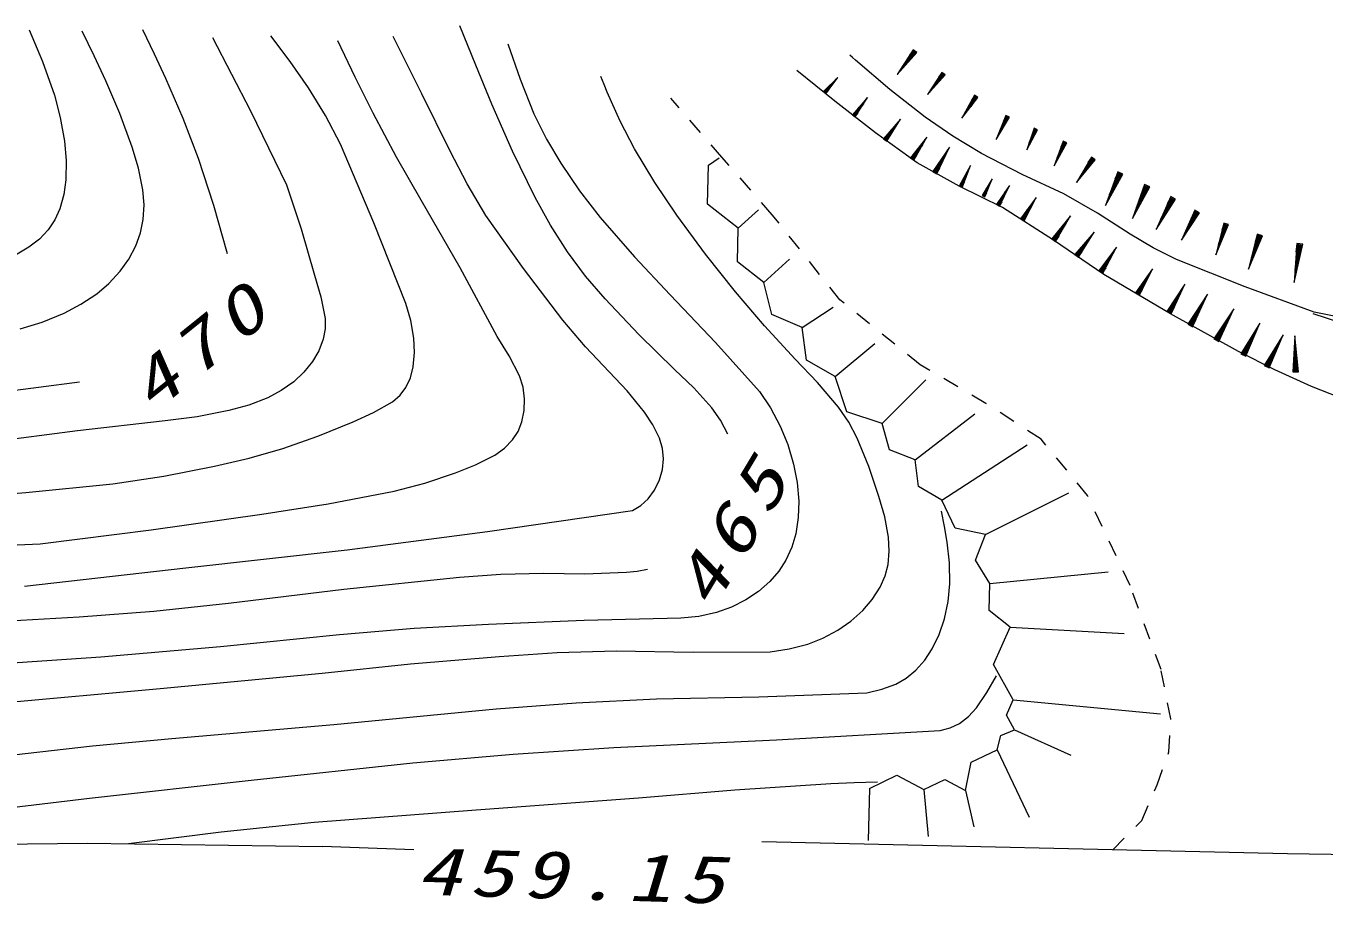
# Model space of a CAD drawing. Units: millimetres, scale not verified. Extents: x 40000 to 680000, y 20000 to 380000.
# Drawn here: x 408850 to 448657, y 299905 to 326811 of the extents above; entities that cross this region are included whole.
import ezdxf

# ---------------------------------------------------------------- set-up
doc = ezdxf.new("R2010")
doc.units = ezdxf.units.MM
doc.header["$LTSCALE"] = 1000
doc.linetypes.add('USER3', pattern=[1, 0.5, -0.5])
doc.layers.add('S-BGD', color=1, linetype='Continuous', lineweight=13)
doc.styles.add('ＭＳ ゴシック', font='')
doc.styles.get('ＭＳ ゴシック').set_extended_font_data('MS Gothic')

msp = doc.modelspace()

# ---------------------------------------------------------------- linework, layer by layer
at = {"layer": 'S-BGD'}
for p, q in [((412793, 325945), (412438, 326697)), ((422643, 325608), (422156, 326811)), ((436058, 326081), (435564, 325326)), ((436104, 326026), (435617, 325395)), ((435728, 325568), (436089, 326037)), ((436075, 326048), (435843, 325747)), ((435954, 325920), (436061, 326059)), ((436169, 325996), (436058, 326081)), ((413138, 325200), (412793, 325945)), ((434201, 325841), (434111, 325920)), ((434292, 325762), (434201, 325841)), ((435338, 324866), (434292, 325762)), ((435564, 325326), (436169, 325996)), ((435757, 325546), (436118, 326015)), ((436129, 326007), (435896, 325706)), ((436038, 325855), (436145, 325994)), ((423137, 324419), (422643, 325608)), ((433072, 324975), (432489, 325446)), ((433750, 325233), (433319, 324813)), ((433388, 324752), (433750, 325233)), ((436938, 325386), (436499, 324714)), ((436499, 324714), (437036, 325310)), ((436979, 325337), (436546, 324776)), ((436645, 324930), (436966, 325346)), ((436670, 324910), (436991, 325327)), ((436953, 325356), (436747, 325089)), ((437001, 325320), (436794, 325052)), ((436845, 325242), (436941, 325366)), ((436920, 325185), (437015, 325309)), ((437036, 325310), (436938, 325386)), ((413671, 323976), (413138, 325200)), ((433656, 324506), (433072, 324975)), ((433412, 324901), (433335, 324813)), ((433345, 324805), (433512, 324995)), ((433612, 325095), (433351, 324799)), ((433360, 324791), (433711, 325189)), ((433630, 325079), (433369, 324783)), ((433378, 324775), (433546, 324965)), ((433465, 324855), (433387, 324767)), ((436420, 324018), (435338, 324866)), ((433319, 324813), (433388, 324752)), ((434902, 323535), (433656, 324506)), ((434658, 324619), (434196, 324091)), ((434511, 324445), (434235, 324076)), ((434247, 324068), (434617, 324564)), ((434283, 324026), (434658, 324619)), ((437940, 324690), (437551, 323988)), ((437551, 323988), (438043, 324622)), ((437984, 324644), (437594, 324053)), ((437681, 324214), (437971, 324653)), ((437708, 324196), (437997, 324635)), ((437957, 324662), (437771, 324380)), ((438007, 324629), (437821, 324347)), ((437858, 324540), (437944, 324671)), ((437936, 324489), (438022, 324619)), ((438043, 324622), (437940, 324690)), ((423774, 322977), (423137, 324419)), ((434196, 324091), (434283, 324026)), ((434296, 324201), (434214, 324092)), ((434227, 324083), (434404, 324320)), ((434533, 324428), (434258, 324060)), ((434269, 324051), (434446, 324288)), ((434362, 324152), (434280, 324043)), ((438901, 324072), (438599, 323329)), ((438701, 323569), (438936, 324039)), ((438922, 324046), (438770, 323744)), ((438837, 323914), (438907, 324053)), ((439012, 324017), (438901, 324072)), ((414142, 322747), (413671, 323976)), ((435670, 323959), (435145, 323353)), ((435503, 323760), (435190, 323337)), ((435203, 323327), (435624, 323896)), ((435529, 323741), (435216, 323318)), ((435245, 323279), (435670, 323959)), ((437270, 323437), (436420, 324018)), ((438599, 323329), (439012, 324017)), ((438950, 324032), (438634, 323399)), ((438729, 323554), (438964, 324025)), ((438975, 324019), (438824, 323717)), ((438922, 323872), (438991, 324011)), ((439771, 323677), (439538, 323014)), ((439815, 323644), (439565, 323077)), ((439617, 323228), (439803, 323649)), ((439642, 323217), (439828, 323638)), ((439790, 323655), (439670, 323384)), ((439722, 323536), (439777, 323661)), ((439870, 323633), (439771, 323677)), ((436178, 322616), (434902, 323535)), ((435145, 323353), (435245, 323279)), ((435259, 323480), (435166, 323354)), ((435181, 323344), (435382, 323616)), ((435229, 323308), (435430, 323580)), ((435335, 323424), (435242, 323299)), ((436473, 323399), (435974, 322770)), ((436033, 322747), (436429, 323334)), ((436077, 322701), (436473, 323399)), ((438154, 322908), (437270, 323437)), ((439538, 323014), (439870, 323633)), ((439838, 323634), (439718, 323363)), ((439797, 323503), (439852, 323627)), ((440658, 323278), (440381, 322525)), ((440709, 323239), (440413, 322596)), ((440475, 322768), (440694, 323246)), ((440680, 323252), (440539, 322945)), ((440600, 323117), (440665, 323259)), ((440771, 323226), (440658, 323278)), ((424467, 321556), (423774, 322977)), ((436082, 322902), (435995, 322773)), ((436010, 322763), (436199, 323043)), ((436314, 323192), (436020, 322756)), ((436340, 323174), (436046, 322738)), ((436060, 322729), (436249, 323009)), ((436160, 322849), (436073, 322720)), ((437168, 323101), (436662, 322353)), ((437007, 322855), (436715, 322341)), ((436731, 322332), (437124, 323024)), ((436783, 322284), (437168, 323101)), ((439404, 322260), (438154, 322908)), ((440381, 322525), (440771, 323226)), ((440504, 322754), (440723, 323232)), ((440734, 323227), (440593, 322920)), ((440686, 323078), (440751, 323220)), ((414611, 321311), (414142, 322747)), ((429752, 321353), (429776, 322546)), ((429776, 322546), (430103, 322775)), ((435974, 322770), (436077, 322701)), ((437472, 321907), (436178, 322616)), ((436772, 322510), (436686, 322357)), ((436703, 322347), (436891, 322678)), ((437039, 322837), (436746, 322323)), ((436762, 322314), (436950, 322645)), ((436864, 322458), (436777, 322305)), ((437819, 322539), (437474, 321927)), ((437528, 321916), (437790, 322477)), ((437572, 321882), (437819, 322539)), ((441521, 322793), (441068, 322012)), ((441068, 322012), (441636, 322714)), ((441569, 322741), (441118, 322085)), ((441219, 322263), (441554, 322751)), ((441249, 322243), (441584, 322731)), ((441540, 322761), (441324, 322448)), ((441595, 322723), (441380, 322410)), ((441425, 322627), (441525, 322771)), ((441512, 322567), (441612, 322712)), ((441636, 322714), (441521, 322793)), ((436662, 322353), (436783, 322284)), ((437550, 322056), (437492, 321933)), ((437506, 321926), (437631, 322194)), ((437710, 322339), (437516, 321921)), ((437735, 322327), (437541, 321910)), ((437554, 321904), (437679, 322172)), ((438475, 322131), (438171, 321612)), ((438217, 321601), (438449, 322078)), ((438255, 321571), (438475, 322131)), ((440673, 321671), (439404, 322260)), ((442332, 322344), (441954, 321307)), ((441954, 321307), (442487, 322273)), ((442402, 322291), (441999, 321405)), ((442082, 321642), (442381, 322300)), ((442122, 321624), (442422, 322282)), ((442361, 322309), (442169, 321886)), ((442437, 322275), (442244, 321852)), ((442253, 322123), (442341, 322318)), ((442487, 322273), (442332, 322344)), ((442370, 322070), (442459, 322265)), ((438794, 321251), (437472, 321907)), ((437474, 321927), (437572, 321882)), ((437624, 322022), (437567, 321898)), ((438238, 321721), (438186, 321616)), ((438199, 321610), (438309, 321838)), ((438379, 321961), (438207, 321606)), ((438401, 321950), (438228, 321596)), ((438239, 321590), (438350, 321818)), ((438301, 321690), (438250, 321585)), ((439008, 321926), (438613, 321345)), ((438883, 321735), (438654, 321336)), ((438666, 321329), (438974, 321866)), ((438907, 321721), (438679, 321322)), ((438707, 321291), (439008, 321926)), ((441709, 321077), (440673, 321671)), ((443156, 321950), (442779, 320913)), ((442779, 320913), (443311, 321879)), ((443226, 321897), (442823, 321011)), ((442906, 321248), (443206, 321906)), ((442946, 321230), (443246, 321888)), ((443186, 321915), (442993, 321492)), ((443261, 321881), (443068, 321458)), ((443077, 321729), (443166, 321924)), ((443311, 321879), (443156, 321950)), ((443195, 321676), (443283, 321871)), ((415031, 319828), (414611, 321311)), ((424938, 320708), (424467, 321556)), ((430692, 320617), (429752, 321353)), ((438171, 321612), (438255, 321571)), ((438613, 321345), (438707, 321291)), ((438699, 321467), (438631, 321349)), ((438645, 321341), (438792, 321598)), ((438691, 321315), (438837, 321571)), ((438771, 321426), (438703, 321308)), ((440363, 320247), (438794, 321251)), ((439824, 321552), (439351, 320903)), ((439674, 321339), (439398, 320891)), ((439411, 320882), (439783, 321485)), ((439701, 321322), (439425, 320874)), ((439457, 320838), (439824, 321552)), ((443955, 321583), (443506, 320575)), ((443506, 320575), (444105, 321501)), ((444021, 321525), (443557, 320669)), ((443657, 320900), (444002, 321535)), ((443696, 320879), (444040, 321515)), ((443982, 321546), (443761, 321137)), ((444055, 321507), (443833, 321098)), ((443861, 321368), (443963, 321556)), ((444105, 321501), (443955, 321583)), ((443974, 321306), (444077, 321495)), ((430692, 320617), (431313, 321173)), ((439351, 320903), (439457, 320838)), ((439454, 321039), (439372, 320907)), ((439387, 320897), (439565, 321185)), ((439438, 320866), (439616, 321153)), ((439534, 320990), (439452, 320857)), ((440880, 320989), (440311, 320288)), ((440378, 320261), (440830, 320917)), ((440426, 320208), (440880, 320989)), ((442716, 320429), (441709, 321077)), ((444699, 321164), (444290, 320248)), ((444290, 320248), (444835, 321090)), ((444759, 321112), (444337, 320334)), ((444428, 320543), (444741, 321121)), ((444463, 320524), (444776, 321102)), ((444724, 321131), (444522, 320759)), ((444790, 321095), (444588, 320724)), ((444613, 320969), (444706, 321140)), ((444835, 321090), (444699, 321164)), ((444716, 320913), (444809, 321084)), ((425460, 319892), (424938, 320708)), ((430667, 319587), (430692, 320617)), ((440352, 320279), (440568, 320592)), ((440699, 320758), (440363, 320271)), ((440728, 320738), (440393, 320251)), ((440407, 320240), (440623, 320553)), ((441610, 320488), (441014, 319810)), ((441125, 319726), (441610, 320488)), ((445580, 320773), (445341, 319799)), ((445341, 319799), (445727, 320724)), ((445648, 320732), (445371, 319891)), ((445423, 320114), (445629, 320738)), ((445461, 320101), (445667, 320726)), ((445610, 320745), (445478, 320343)), ((445530, 320566), (445591, 320751)), ((445681, 320721), (445549, 320320)), ((445727, 320724), (445580, 320773)), ((445642, 320529), (445703, 320714)), ((440311, 320288), (440426, 320208)), ((440435, 320435), (440335, 320290)), ((441901, 319191), (440363, 320247)), ((440522, 320375), (440422, 320230)), ((441054, 319799), (441282, 320104)), ((441420, 320265), (441065, 319791)), ((441079, 319780), (441557, 320418)), ((441448, 320243), (441093, 319770)), ((441108, 319759), (441336, 320063)), ((443417, 320012), (442716, 320429)), ((446605, 320435), (446342, 319363)), ((446342, 319363), (446767, 320382)), ((446680, 320390), (446376, 319465)), ((446433, 319710), (446659, 320397)), ((446475, 319696), (446701, 320383)), ((446639, 320404), (446493, 319962)), ((446551, 320207), (446618, 320411)), ((446717, 320378), (446572, 319936)), ((446767, 320382), (446605, 320435)), ((446673, 320166), (446740, 320370)), ((447818, 320148), (447740, 318947)), ((447740, 318947), (448002, 320122)), ((447907, 320114), (447756, 319063)), ((447771, 319336), (447883, 320117)), ((447859, 320121), (447787, 319619)), ((447802, 319893), (447835, 320124)), ((448002, 320122), (447818, 320148)), ((447819, 319330), (447930, 320111)), ((447948, 320108), (447877, 319606)), ((447942, 319873), (447975, 320104)), ((426013, 319147), (425460, 319892)), ((431476, 318949), (432261, 319668)), ((441014, 319810), (441125, 319726)), ((441143, 319952), (441038, 319812)), ((441227, 319888), (441122, 319748)), ((442293, 320033), (441754, 319308)), ((442122, 319795), (441806, 319294)), ((441822, 319285), (442246, 319958)), ((442152, 319776), (441837, 319275)), ((441872, 319234), (442293, 320033)), ((444137, 319654), (443417, 320012)), ((431476, 318949), (430667, 319587)), ((441754, 319308), (441872, 319234)), ((441871, 319461), (441778, 319312)), ((441795, 319301), (441998, 319623)), ((441852, 319265), (442055, 319587)), ((441961, 319404), (441867, 319256)), ((443398, 319369), (442876, 318633)), ((442944, 318610), (443353, 319294)), ((442996, 318561), (443398, 319369)), ((446237, 318820), (444137, 319654)), ((426607, 318446), (426013, 319147)), ((431722, 317968), (431476, 318949)), ((443949, 317988), (441901, 319191)), ((442917, 318627), (443112, 318953)), ((443232, 319128), (442928, 318620)), ((443263, 319109), (442959, 318601)), ((442975, 318592), (443170, 318918)), ((444389, 318898), (443835, 318062)), ((443971, 317986), (444389, 318898)), ((442876, 318633), (442996, 318561)), ((442989, 318788), (442899, 318637)), ((443080, 318733), (442990, 318583)), ((444213, 318624), (443894, 318049)), ((443912, 318039), (444341, 318813)), ((444248, 318604), (443929, 318030)), ((445086, 318593), (444477, 317673)), ((444561, 317648), (445034, 318499)), ((444626, 317590), (445086, 318593)), ((448357, 318043), (446237, 318820)), ((427644, 317353), (426607, 318446)), ((432654, 317576), (433602, 318197)), ((443835, 318062), (443971, 317986)), ((443956, 318238), (443861, 318067)), ((443881, 318056), (444086, 318426)), ((443947, 318020), (444152, 318389)), ((444059, 318181), (443964, 318010)), ((444527, 317667), (444753, 318073)), ((444893, 318291), (444542, 317659)), ((444931, 318270), (444580, 317637)), ((445894, 318143), (445280, 317226)), ((445429, 317142), (445894, 318143)), ((432654, 317576), (431722, 317968)), ((446030, 316835), (443949, 317988)), ((444477, 317673), (444626, 317590)), ((444610, 317866), (444506, 317679)), ((444599, 317627), (444825, 318033)), ((444723, 317804), (444619, 317616)), ((445699, 317842), (445345, 317212)), ((445364, 317201), (445841, 318049)), ((445738, 317821), (445383, 317190)), ((446683, 317706), (446103, 316767)), ((446255, 316689), (446683, 317706)), ((449886, 317734), (448357, 318043)), ((428736, 316289), (427644, 317353)), ((432784, 316570), (432654, 317576)), ((445414, 317419), (445309, 317232)), ((445330, 317220), (445558, 317625)), ((445402, 317179), (445630, 317584)), ((445527, 317356), (445421, 317169)), ((446500, 317398), (446168, 316755)), ((446188, 316745), (446634, 317610)), ((446539, 317378), (446208, 316735)), ((447403, 317350), (446823, 316411)), ((446975, 316333), (447403, 317350)), ((447758, 317314), (447703, 316212)), ((447874, 316217), (447758, 317314)), ((433667, 316071), (434877, 317085)), ((445280, 317226), (445429, 317142)), ((446230, 316965), (446132, 316774)), ((446154, 316763), (446367, 317176)), ((446227, 316725), (446440, 317138)), ((446345, 316906), (446247, 316715)), ((447220, 317042), (446888, 316399)), ((446908, 316389), (447354, 317254)), ((447259, 317022), (446927, 316379)), ((447746, 316956), (447766, 316233)), ((447788, 316234), (447761, 317207)), ((447790, 316958), (447810, 316235)), ((433667, 316071), (432784, 316570)), ((447144, 316270), (446030, 316835)), ((446103, 316767), (446255, 316689)), ((446950, 316609), (446852, 316418)), ((446874, 316407), (447086, 316820)), ((446947, 316369), (447160, 316782)), ((447065, 316549), (446966, 316359)), ((447749, 316233), (447736, 316697)), ((447832, 316235), (447819, 316700)), ((429334, 315719), (428736, 316289)), ((446823, 316411), (446975, 316333)), ((448275, 315762), (447144, 316270)), ((447703, 316212), (447874, 316217)), ((447719, 316447), (447725, 316232)), ((447848, 316450), (447854, 316236)), ((407969, 315584), (410489, 315902)), ((429882, 315114), (429334, 315719)), ((434027, 314992), (433667, 316071)), ((435106, 314633), (436447, 315973)), ((449467, 315294), (448275, 315762)), ((430152, 314728), (429882, 315114)), ((435106, 314633), (434027, 314992)), ((436120, 313521), (437951, 314927)), ((430372, 314306), (430152, 314728)), ((435335, 313823), (435106, 314633)), ((436120, 313521), (435335, 313823)), ((436937, 312278), (439554, 313979)), ((436218, 312695), (436120, 313521)), ((436937, 312278), (436218, 312695)), ((438278, 311232), (440829, 312507)), ((437346, 311420), (436937, 312278)), ((438278, 311232), (437346, 311420)), ((437968, 310447), (438278, 311232)), ((427265, 310071), (427588, 310109)), ((427588, 310109), (427913, 310163)), ((438409, 309727), (437968, 310447)), ((418597, 309553), (422143, 309926)), ((422143, 309926), (423417, 310013)), ((423417, 310013), (424718, 310040)), ((424718, 310040), (425986, 310025)), ((425986, 310025), (427265, 310071)), ((438384, 308902), (438409, 309727)), ((438409, 309727), (442039, 310087)), ((415057, 309121), (418597, 309553)), ((412772, 308884), (415057, 309121)), ((405495, 308414), (410481, 308707)), ((410481, 308707), (412772, 308884)), ((439030, 308387), (438384, 308902)), ((438523, 307250), (439030, 308387)), ((439030, 308387), (442529, 308191)), ((439128, 306163), (438523, 307250)), ((438916, 305697), (439128, 306163)), ((439128, 306163), (443641, 305738)), ((439161, 305247), (438916, 305697)), ((438638, 304626), (438744, 305068)), ((438744, 305068), (439161, 305247)), ((439161, 305247), (440894, 304463)), ((437837, 304250), (438638, 304626)), ((438638, 304626), (439619, 302566)), ((437657, 303384), (437837, 304250)), ((434714, 303449), (435556, 303850)), ((435556, 303850), (436382, 303416)), ((427639, 303155), (430586, 303408)), ((430586, 303408), (433537, 303601)), ((433537, 303601), (434252, 303627)), ((434252, 303627), (434966, 303647)), ((434714, 303449), (434681, 301847)), ((436382, 303416), (437027, 303719)), ((436382, 303416), (436512, 301977)), ((437027, 303719), (437657, 303384)), ((437657, 303384), (437918, 302272)), ((422658, 302789), (427639, 303155)), ((417686, 302410), (422658, 302789)), ((414836, 302113), (417686, 302410)), ((406501, 301719), (410739, 301774)), ((410739, 301774), (417942, 301666)), ((411995, 301755), (414836, 302113)), ((447538, 301444), (431420, 301813)), ((420745, 301567), (417942, 301666)), ((461941, 301243), (447538, 301444))]:
    msp.add_line(p, q, dxfattribs=at)
at = {"layer": 'S-BGD', "linetype": 'USER3'}
for p, q in [((430193, 322791), (428621, 324600)), ((431736, 321027), (430193, 322791)), ((433812, 318417), (431736, 321027)), ((436273, 316430), (433812, 318417)), ((438290, 315243), (436273, 316430)), ((439981, 314146), (438290, 315243)), ((441404, 312426), (439981, 314146)), ((442709, 309668), (441404, 312426)), ((443658, 307087), (442709, 309668)), ((443955, 305575), (443658, 307087)), ((443896, 304566), (443955, 305575)), ((443540, 303558), (443896, 304566)), ((443065, 302461), (443540, 303558)), ((442175, 301567), (443065, 302461))]:
    msp.add_line(p, q, dxfattribs=at)
at = {"layer": 'S-BGD'}
for points in [[(406190, 312303), (408850, 312511), (411516, 312780), (413073, 313020), (414635, 313322), (415694, 313563), (416726, 313859), (417804, 314237), (418888, 314682), (419503, 314962), (420090, 315296), (420320, 315494), (420502, 315731), (420639, 316026), (420725, 316362), (420767, 316807), (420747, 317247), (420654, 317782), (420500, 318310), (419520, 320782), (418499, 323192), (418035, 324067), (417518, 324912), (416951, 325723), (416356, 326514)], [(414570, 326458), (415732, 324213), (416837, 321946), (417291, 320590), (417700, 319175), (417894, 318515), (418028, 317846), (418028, 317531), (417965, 317210), (417831, 316860), (417639, 316530), (417373, 316198), (417067, 315911), (416679, 315640), (416262, 315421), (415682, 315196), (415069, 315025), (414100, 314837), (413115, 314709), (410427, 314410), (407754, 314053)], [(408949, 326695), (409357, 325720), (409720, 324694), (409902, 324004), (410031, 323278), (410080, 322690), (410069, 322101), (410006, 321648), (409885, 321212), (409732, 320873), (409529, 320567), (409261, 320283), (408937, 320030), (408473, 319760)], [(408668, 317527), (409348, 317738), (410022, 318011), (410536, 318282), (411019, 318605), (411394, 318923), (411737, 319294), (412002, 319667), (412220, 320078), (412364, 320473), (412448, 320881), (412471, 321334), (412434, 321792), (412301, 322450), (412108, 323098), (411730, 324133), (411300, 325132), (410944, 325895), (410577, 326651)], [(408801, 309641), (413752, 310205), (418704, 310756), (423000, 311319), (427453, 311968), (427701, 312115), (427926, 312322), (428126, 312592), (428280, 312905), (428372, 313218), (428405, 313545), (428372, 313864), (428278, 314180), (428076, 314590), (427819, 314975), (427289, 315626), (426734, 316215), (426009, 316979), (425318, 317795), (424109, 319384), (422950, 321006), (422377, 321975), (421856, 322976), (420994, 324736), (420115, 326487)], [(423630, 326265), (424001, 325178), (424428, 324114), (424813, 323346), (425251, 322604), (425828, 321760), (426458, 320946), (427507, 319741), (428605, 318571), (430000, 317110), (431348, 315612), (431683, 315108), (431980, 314550), (432213, 313982), (432390, 313388), (432498, 312825), (432546, 312251), (432531, 311749), (432455, 311254), (432335, 310840), (432157, 310442), (431938, 310100), (431662, 309784), (431318, 309484), (430926, 309222), (430485, 309002), (430023, 308839), (429481, 308720), (428935, 308661), (425964, 308598), (423035, 308475), (420756, 308344), (418465, 308152), (414814, 307782), (411150, 307470), (406475, 307155)], [(407171, 310846), (409281, 310941), (412686, 311367), (416079, 311852), (418112, 312173), (420140, 312555), (421080, 312803), (422027, 313116), (422637, 313362), (423226, 313664), (423520, 313875), (423774, 314133), (423940, 314387), (424060, 314685), (424130, 315026), (424142, 315385), (424092, 315744), (423981, 316095), (423671, 316700), (423298, 317293), (422160, 319404), (420974, 321474), (420210, 322790), (419494, 324143), (418949, 325245), (418416, 326352)], [(407997, 306063), (412960, 306511), (417934, 306981), (420638, 307267), (423358, 307494), (425140, 307610), (426950, 307666), (429315, 307619), (431671, 307633), (432255, 307722), (432822, 307870), (433287, 308050), (433744, 308293), (434141, 308570), (434512, 308904), (434801, 309240), (435042, 309614), (435196, 309957), (435290, 310313), (435326, 310719), (435301, 311144), (435184, 311767), (435004, 312390), (434693, 313315), (434338, 314184), (434081, 314667), (433764, 315134), (433124, 315888), (432436, 316606), (431496, 317619), (430606, 318667), (429685, 319818), (428805, 321015), (428134, 322010), (427508, 323045), (427067, 323895), (426677, 324780), (426577, 325019), (426475, 325268)], [(450742, 317207), (448319, 317986)], [(408464, 304477), (410885, 304755), (413324, 304974), (418294, 305409), (423268, 305891), (425719, 306070), (428186, 306189), (431329, 306250), (434639, 306377), (435097, 306485), (435522, 306646), (435845, 306828), (436142, 307067), (436413, 307373), (436643, 307726), (436852, 308164), (437013, 308643), (437127, 309179), (437179, 309713), (437169, 310357), (437099, 310990), (437019, 311469), (436929, 311947)], [(396609, 299980), (398006, 300541), (399425, 301046), (400774, 301451), (402151, 301800), (403826, 302155), (405521, 302453), (408155, 302829), (410796, 303146), (415752, 303703), (420717, 304229), (423792, 304497), (426881, 304706), (431864, 304936), (436881, 305223), (437191, 305303), (437478, 305440), (437754, 305654), (437999, 305922), (438317, 306384), (438616, 306898)]]:
    msp.add_lwpolyline(points, dxfattribs=at)

# ---------------------------------------------------------------- texts
at = {"layer": 'S-BGD', "char_height": 1466, "attachment_point": 7, "style": 'ＭＳ ゴシック'}
for s, insert, rotation in [('\\T1.25;\\W1.35;\\Q15;470', (412753, 314894), 38.8), ('\\T1.25;\\W1.35;\\Q15;465', (429925, 308850), 59.1), ('\\T1.2;\\W1.35;\\Q15;459.15', (420827, 300172), 358.3)]:
    msp.add_mtext(s, dxfattribs=dict(at, insert=insert, rotation=rotation))

doc.saveas('drawing.dxf')
